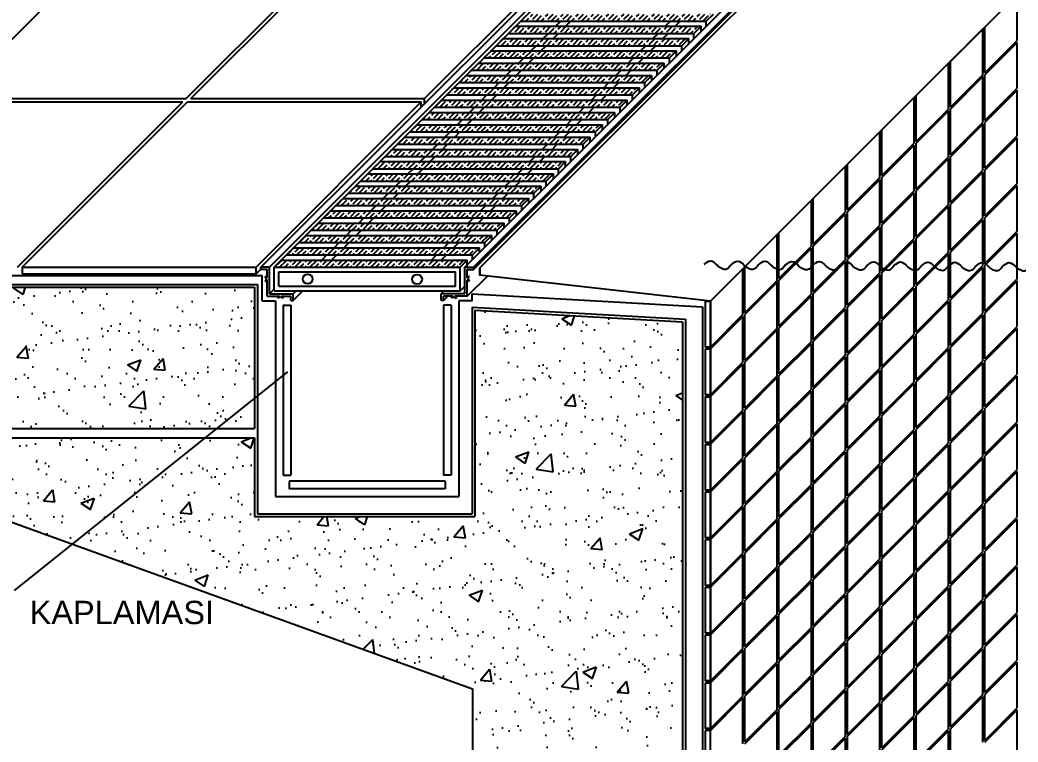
# Model space of a CAD drawing. Header units: millimetres. Extents: x 14753 to 45183, y 5640 to 19518.
# Drawn here: x 43720.7 to 44149.3, y 16077.9 to 16388 of the extents above; entities that cross this region are included whole.
import ezdxf

# ---------------------------------------------------------------- set-up
doc = ezdxf.new("R2010")
doc.units = ezdxf.units.MM
doc.layers.add('M-BİLGİ-YAZI', color=20, linetype='Continuous')
doc.styles.add('Style-Arial', font='arial.ttf')
pattern_1 = [(45, (34101.827, -27176.9248), (-1.0861188, 1.0861188), [3.68640944, -0.92160236])]

# ---------------------------------------------------------------- blocks, each defined once
blk = doc.blocks.new('SAVAK')
h = blk.add_hatch()
h.set_pattern_fill('ACAD_ISO02W100', color=256, scale=0.307201, angle=45, style=0)
h.set_pattern_definition(pattern_1)
h.paths.add_polyline_path([(37840.82, 3342.56), (37837.79, 3339.53), (37917.66, 3339.53), (37920.69, 3342.56)])
h.paths.add_polyline_path([(37922.95, 3344.81), (37925.98, 3347.84), (37846.11, 3347.84), (37843.07, 3344.81)])
h.paths.add_polyline_path([(37928.23, 3350.09), (37931.26, 3353.12), (37851.39, 3353.12), (37848.36, 3350.09)])
h.paths.add_polyline_path([(37856.67, 3358.41), (37853.64, 3355.38), (37933.51, 3355.38), (37936.55, 3358.41)])
h.paths.add_polyline_path([(37938.8, 3360.66), (37941.83, 3363.69), (37861.96, 3363.69), (37858.93, 3360.66)])
h.paths.add_polyline_path([(37867.24, 3368.98), (37864.21, 3365.94), (37944.08, 3365.94), (37947.11, 3368.98)])
h.paths.add_polyline_path([(37949.37, 3371.23), (37952.4, 3374.26), (37872.52, 3374.26), (37869.49, 3371.23)])
h.paths.add_polyline_path([(37954.65, 3376.51), (37957.68, 3379.54), (37877.81, 3379.54), (37874.78, 3376.51)])
h.paths.add_polyline_path([(37883.09, 3384.83), (37880.06, 3381.8), (37959.93, 3381.8), (37962.96, 3384.83)])
h.paths.add_polyline_path([(37888.38, 3390.11), (37885.35, 3387.08), (37965.22, 3387.08), (37968.25, 3390.11)])
h.paths.add_polyline_path([(37970.5, 3392.36), (37973.53, 3395.39), (37893.66, 3395.39), (37890.63, 3392.36)])
h.paths.add_polyline_path([(37898.94, 3400.68), (37895.91, 3397.65), (37975.78, 3397.65), (37978.82, 3400.68)])
h.paths.add_polyline_path([(37904.23, 3405.96), (37901.2, 3402.93), (37981.07, 3402.93), (37984.1, 3405.96)])
h.paths.add_polyline_path([(37909.51, 3411.25), (37906.48, 3408.22), (37986.35, 3408.22), (37989.38, 3411.25)])
h.paths.add_polyline_path([(37914.8, 3416.53), (37911.76, 3413.5), (37991.64, 3413.5), (37994.67, 3416.53)])
h.paths.add_polyline_path([(37996.92, 3418.78), (37999.95, 3421.81), (37920.08, 3421.81), (37917.05, 3418.78)])
h.paths.add_polyline_path([(38002.2, 3424.07), (38005.24, 3427.1), (37925.36, 3427.1), (37922.33, 3424.07)])
h.paths.add_polyline_path([(37930.65, 3432.38), (37927.62, 3429.35), (38007.49, 3429.35), (38010.52, 3432.38)])
h.paths.add_polyline_path([(38012.77, 3434.63), (38015.8, 3437.67), (37935.93, 3437.67), (37932.9, 3434.63)])
h.paths.add_polyline_path([(38018.06, 3439.92), (38021.09, 3442.95), (37941.21, 3442.95), (37938.18, 3439.92)])
h.paths.add_polyline_path([(38023.34, 3445.2), (38026.37, 3448.23), (37946.5, 3448.23), (37943.47, 3445.2)])
h.paths.add_polyline_path([(37951.78, 3453.52), (37948.75, 3450.49), (38028.62, 3450.49), (38031.65, 3453.52)])
h = blk.add_hatch()
h.set_pattern_fill('ACAD_ISO02W100', color=256, scale=0.307201, angle=45, style=0)
h.set_pattern_definition(pattern_1)
h.paths.add_polyline_path([(37740.43, 3242.16), (37737.4, 3239.13), (37817.27, 3239.13), (37820.3, 3242.16)])
h.paths.add_polyline_path([(37745.71, 3247.45), (37742.68, 3244.42), (37822.55, 3244.42), (37825.58, 3247.45)])
h.paths.add_polyline_path([(37827.84, 3249.7), (37830.87, 3252.73), (37751, 3252.73), (37747.96, 3249.7)])
h.paths.add_polyline_path([(37756.28, 3258.01), (37753.25, 3254.98), (37833.12, 3254.98), (37836.15, 3258.01)])
h.paths.add_polyline_path([(37761.56, 3263.3), (37758.53, 3260.27), (37838.4, 3260.27), (37841.44, 3263.3)])
h.paths.add_polyline_path([(37843.69, 3265.55), (37846.72, 3268.58), (37766.85, 3268.58), (37763.82, 3265.55)])
h.paths.add_polyline_path([(37772.13, 3273.87), (37769.1, 3270.84), (37848.97, 3270.84), (37852, 3273.87)])
h.paths.add_polyline_path([(37777.42, 3279.15), (37774.38, 3276.12), (37854.26, 3276.12), (37857.29, 3279.15)])
h.paths.add_polyline_path([(37782.7, 3284.43), (37779.67, 3281.4), (37859.54, 3281.4), (37862.57, 3284.43)])
h.paths.add_polyline_path([(37787.98, 3289.72), (37784.95, 3286.69), (37864.82, 3286.69), (37867.86, 3289.72)])
h.paths.add_polyline_path([(37870.11, 3291.97), (37873.14, 3295), (37793.27, 3295), (37790.24, 3291.97)])
h.paths.add_polyline_path([(37798.55, 3300.29), (37795.52, 3297.25), (37875.39, 3297.25), (37878.42, 3300.29)])
h.paths.add_polyline_path([(37803.83, 3305.57), (37800.8, 3302.54), (37880.68, 3302.54), (37883.71, 3305.57)])
h.paths.add_polyline_path([(37885.96, 3307.82), (37888.99, 3310.85), (37809.12, 3310.85), (37806.09, 3307.82)])
h.paths.add_polyline_path([(37891.24, 3313.11), (37894.27, 3316.14), (37814.4, 3316.14), (37811.37, 3313.11)])
h.paths.add_polyline_path([(37896.53, 3318.39), (37899.56, 3321.42), (37819.69, 3321.42), (37816.65, 3318.39)])
h.paths.add_polyline_path([(37901.81, 3323.67), (37904.84, 3326.7), (37824.97, 3326.7), (37821.94, 3323.67)])
h.paths.add_polyline_path([(37907.09, 3328.96), (37910.13, 3331.99), (37830.25, 3331.99), (37827.22, 3328.96)])
h.paths.add_polyline_path([(37912.38, 3334.24), (37915.41, 3337.27), (37835.54, 3337.27), (37832.51, 3334.24)])
h = blk.add_hatch()
h.set_pattern_fill('AR-SAND', color=256, scale=8.192021, style=0)
h.set_pattern_definition([(37.5, (32073.325, -27176.367), (-0.516043, 15.7845807), [0, -12.451872, 0, -13.9264357, 0, -13.312034]), (7.5, (32073.325, -27176.367), (14.498048, 23.11908), [0, -6.717457, 0, -11.2230687, 0, -4.300811]), (327.5, (32063.248, -27176.367), (25.5111154, 0.046359), [0, -4.0960105, 0, -14.745638, 0, -19.2512493]), (317.5, (32063.248, -27176.367), (24.626252, 7.189937), [0, -2.048005, 0, -9.666585, 0, -11.0592283])])
h.paths.add_polyline_path([(37524.91, 3230.47), (37504.5, 3169.85), (37729, 3169.85), (37729, 3230.47)])
edge = h.paths.add_edge_path()
edge.add_line((37729, 3131.98), (37729, 3165.76))
edge.add_line((37729, 3165.76), (37616.09, 3165.76))
edge.add_line((37616.09, 3165.76), (37616.09, 3132.64))
edge.add_line((37616.09, 3132.64), (37822.53, 3058.02))
edge.add_line((37822.53, 3058.02), (37822.53, 2830.31))
edge.add_spline(control_points=[(37822.53, 2830.31), (37846.75, 2817.88), (37876.11, 2807.07), (37908.34, 2804.06), (37912.77, 2803.79)], knot_values=[90.683659, 90.683659, 90.683659, 90.683659, 170.248351, 182.808892, 182.808892, 182.808892, 182.808892], degree=3, periodic=0)
edge.add_line((37912.77, 2803.79), (37912.77, 3215.63))
edge.add_line((37912.77, 3215.63), (37823.62, 3220.58))
edge.add_line((37823.62, 3220.58), (37823.62, 3131.98))
edge.add_line((37823.62, 3131.98), (37729, 3131.98))
h = blk.add_hatch()
h.set_pattern_fill('AR-CONC', color=256, scale=8.192021, style=0)
h.set_pattern_definition([(50, (32073.325, -27176.367), (58.758105, -5.14067), [6.14402, -67.58417]), (355, (32073.325, -27176.367), (-11.36654, 61.61974), [4.91521, -54.06734]), (100.4514, (32078.22, -27176.795), (47.39161, 56.47903), [5.22161, -57.43771]), (46.1842, (32073.325, -27159.98), (87.42861, -13.55935), [9.21602, -101.37626]), (96.6356, (32080.61, -27161.11), (76.56776, 79.79994), [7.83241, -86.15655]), (351.1842, (32073.32, -27159.98), (76.5677, 79.8), [7.37282, -81.101]), (21, (32081.517, -27164.08), (48.89875, -32.982624), [6.14402, -67.58417]), (326, (32081.517, -27164.08), (19.93244, 59.40444), [4.91521, -54.06734]), (71.4514, (32085.59, -27166.827), (68.83121, 26.42177), [5.22161, -57.43771]), (37.5, (32073.325, -27176.367), (0.996138, 27.270734), [0, -53.411977, 0, -54.88654, 0, -54.27214]), (7.5, (32073.325, -27176.367), (21.550712, 32.31029), [0, -31.29352, 0, -52.183174, 0, -20.684853]), (327.5, (32055.056, -27176.367), (43.730846, -1.8477), [0, -20.480052, 0, -63.897764, 0, -84.787417]), (317.5, (32046.864, -27176.367), (47.774733, 8.20062), [0, -26.62407, 0, -42.43467, 0, -60.211354])])
h.paths.add_polyline_path([(37524.91, 3230.47), (37504.5, 3169.85), (37729, 3169.85), (37729, 3230.47)])
edge = h.paths.add_edge_path()
edge.add_line((37823.62, 3131.98), (37729, 3131.98))
edge.add_line((37729, 3131.98), (37729, 3165.76))
edge.add_line((37729, 3165.76), (37616.09, 3165.76))
edge.add_line((37616.09, 3165.76), (37616.09, 3132.64))
edge.add_line((37616.09, 3132.64), (37822.53, 3058.02))
edge.add_line((37822.53, 3058.02), (37822.53, 2830.31))
edge.add_spline(control_points=[(37822.53, 2830.31), (37846.75, 2817.88), (37876.11, 2807.07), (37908.34, 2804.06), (37912.77, 2803.79)], knot_values=[90.683659, 90.683659, 90.683659, 90.683659, 170.248351, 182.808892, 182.808892, 182.808892, 182.808892], degree=3, periodic=0)
edge.add_line((37912.77, 2803.79), (37912.77, 3215.63))
edge.add_line((37912.77, 3215.63), (37823.62, 3220.58))
edge.add_line((37823.62, 3220.58), (37823.62, 3131.98))
for p, q in [((37731.66, 3239.13), (37946.05, 3453.52)), ((37735.35, 3239.13), (37949.73, 3453.52)), ((37737.4, 3239.13), (37951.78, 3453.52)), ((37819.32, 3239.13), (38033.7, 3453.52)), ((37823, 3239.13), (38037.39, 3453.52)), ((37823, 3238.11), (38037.39, 3452.49)), ((37599.27, 3311.54), (37670.23, 3382.5)), ((37699.62, 3311.54), (37770.58, 3382.5)), ((37701.67, 3311.54), (37772.63, 3382.5)), ((37802.02, 3311.54), (37872.98, 3382.5)), ((38042.5, 3342.24), (38056.4, 3356.15)), ((38056.4, 3336.49), (38056.4, 3356.15)), ((37922.95, 3344.81), (37925.98, 3347.84)), ((37843.07, 3344.81), (37922.95, 3344.81)), ((37858.23, 3342.56), (37860.48, 3344.81)), ((37862.47, 3342.56), (37864.72, 3344.81)), ((37905.31, 3342.56), (37907.56, 3344.81)), ((37909.55, 3342.56), (37911.8, 3344.81)), ((37922.95, 3342.76), (37922.95, 3344.81)), ((37837.79, 3339.53), (37917.66, 3339.53)), ((37840.82, 3342.56), (37920.69, 3342.56)), ((37852.95, 3337.27), (37855.2, 3339.53)), ((37857.18, 3337.27), (37859.43, 3339.53)), ((37900.03, 3337.27), (37902.28, 3339.53)), ((37904.26, 3337.27), (37906.52, 3339.53)), ((37917.66, 3339.53), (37920.69, 3342.56)), ((37917.66, 3337.48), (37917.66, 3339.53)), ((37920.69, 3340.51), (37920.69, 3342.56)), ((38027.78, 3327.52), (38041.68, 3341.43)), ((38041.68, 3321.76), (38041.68, 3341.43)), ((38042.5, 3322.58), (38042.5, 3342.24)), ((37832.51, 3334.24), (37912.38, 3334.24)), ((37835.54, 3337.27), (37915.41, 3337.27)), ((37847.66, 3331.99), (37849.91, 3334.24)), ((37851.9, 3331.99), (37854.15, 3334.24)), ((37894.74, 3331.99), (37897, 3334.24)), ((37898.98, 3331.99), (37901.23, 3334.24)), ((37912.38, 3334.24), (37915.41, 3337.27)), ((37912.38, 3332.19), (37912.38, 3334.24)), ((37915.41, 3335.22), (37915.41, 3337.27)), ((38042.5, 3322.58), (38056.4, 3336.49)), ((38042.5, 3321.76), (38056.4, 3335.67)), ((38056.4, 3316.01), (38056.4, 3335.67)), ((37830.25, 3331.99), (37910.13, 3331.99)), ((37907.09, 3328.96), (37910.13, 3331.99)), ((37910.13, 3329.94), (37910.13, 3331.99)), ((37824.97, 3326.7), (37904.84, 3326.7)), ((37827.22, 3328.96), (37907.09, 3328.96)), ((37842.38, 3326.7), (37844.63, 3328.96)), ((37846.61, 3326.7), (37848.87, 3328.96)), ((37889.46, 3326.7), (37891.71, 3328.96)), ((37893.69, 3326.7), (37895.95, 3328.96)), ((37901.81, 3323.67), (37904.84, 3326.7)), ((37904.84, 3324.66), (37904.84, 3326.7)), ((37907.09, 3326.91), (37907.09, 3328.96)), ((38013.06, 3312.8), (38026.96, 3326.7)), ((38026.96, 3307.04), (38026.96, 3326.7)), ((38027.78, 3307.86), (38027.78, 3327.52)), ((37819.69, 3321.42), (37899.56, 3321.42)), ((37821.94, 3323.67), (37901.81, 3323.67)), ((37837.09, 3321.42), (37839.35, 3323.67)), ((37841.33, 3321.42), (37843.58, 3323.67)), ((37884.18, 3321.42), (37886.43, 3323.67)), ((37888.41, 3321.42), (37890.66, 3323.67)), ((37896.53, 3318.39), (37899.56, 3321.42)), ((37899.56, 3319.37), (37899.56, 3321.42)), ((37901.81, 3321.63), (37901.81, 3323.67)), ((38027.78, 3307.86), (38041.68, 3321.76)), ((38042.5, 3302.1), (38042.5, 3321.76)), ((37816.65, 3318.39), (37896.53, 3318.39)), ((37831.81, 3316.14), (37834.06, 3318.39)), ((37836.05, 3316.14), (37838.3, 3318.39)), ((37878.89, 3316.14), (37881.14, 3318.39)), ((37883.13, 3316.14), (37885.38, 3318.39)), ((37896.53, 3316.34), (37896.53, 3318.39)), ((38027.78, 3307.04), (38041.68, 3320.95)), ((38041.68, 3301.28), (38041.68, 3320.95)), ((37811.37, 3313.11), (37891.24, 3313.11)), ((37814.4, 3316.14), (37894.27, 3316.14)), ((37826.53, 3310.85), (37828.78, 3313.11)), ((37830.76, 3310.85), (37833.01, 3313.11)), ((37873.61, 3310.85), (37875.86, 3313.11)), ((37877.84, 3310.85), (37880.1, 3313.11)), ((37891.24, 3313.11), (37894.27, 3316.14)), ((37891.24, 3311.06), (37891.24, 3313.11)), ((37894.27, 3314.09), (37894.27, 3316.14)), ((38013.06, 3293.14), (38013.06, 3312.8)), ((38042.5, 3302.1), (38056.4, 3316.01)), ((38042.5, 3301.28), (38056.4, 3315.19)), ((38056.4, 3295.53), (38056.4, 3315.19)), ((37597.82, 3310.09), (37698.17, 3310.09)), ((37599.27, 3311.54), (37699.62, 3311.54)), ((37627.21, 3239.13), (37698.17, 3310.09)), ((37629.26, 3239.13), (37700.22, 3310.09)), ((37700.22, 3310.09), (37800.57, 3310.09)), ((37701.67, 3311.54), (37802.02, 3311.54)), ((37729.61, 3239.13), (37800.57, 3310.09)), ((37800.57, 3308.04), (37800.57, 3310.09)), ((37800.57, 3308.67), (37801.2, 3308.67)), ((37802.02, 3309.49), (37802.02, 3311.54)), ((37809.12, 3310.85), (37888.99, 3310.85)), ((37885.96, 3307.82), (37888.99, 3310.85)), ((37888.99, 3308.81), (37888.99, 3310.85)), ((37998.33, 3298.08), (38012.24, 3311.98)), ((38012.24, 3292.32), (38012.24, 3311.98)), ((37803.83, 3305.57), (37883.71, 3305.57)), ((37806.09, 3307.82), (37885.96, 3307.82)), ((37821.24, 3305.57), (37823.5, 3307.82)), ((37825.48, 3305.57), (37827.73, 3307.82)), ((37868.32, 3305.57), (37870.58, 3307.82)), ((37872.56, 3305.57), (37874.81, 3307.82)), ((37880.68, 3302.54), (37883.71, 3305.57)), ((37883.71, 3303.52), (37883.71, 3305.57)), ((37885.96, 3305.77), (37885.96, 3307.82)), ((38013.06, 3293.14), (38026.96, 3307.04)), ((38013.06, 3292.32), (38026.96, 3306.22)), ((38026.96, 3286.56), (38026.96, 3306.22)), ((38027.78, 3287.38), (38027.78, 3307.04)), ((37798.55, 3300.29), (37878.42, 3300.29)), ((37800.8, 3302.54), (37880.68, 3302.54)), ((37815.96, 3300.29), (37818.21, 3302.54)), ((37820.19, 3300.29), (37822.45, 3302.54)), ((37863.04, 3300.29), (37865.29, 3302.54)), ((37867.28, 3300.29), (37869.53, 3302.54)), ((37875.39, 3297.25), (37878.42, 3300.29)), ((37878.42, 3298.24), (37878.42, 3300.29)), ((37880.68, 3300.49), (37880.68, 3302.54)), ((38027.78, 3287.38), (38041.68, 3301.28)), ((38027.78, 3286.56), (38041.68, 3300.47)), ((38041.68, 3280.8), (38041.68, 3300.47)), ((38042.5, 3281.62), (38042.5, 3301.28)), ((37795.52, 3297.25), (37875.39, 3297.25)), ((37810.67, 3295), (37812.93, 3297.25)), ((37814.91, 3295), (37817.16, 3297.25)), ((37857.76, 3295), (37860.01, 3297.25)), ((37861.99, 3295), (37864.24, 3297.25)), ((37875.39, 3295.21), (37875.39, 3297.25)), ((37983.61, 3283.36), (37997.52, 3297.26)), ((37997.52, 3277.6), (37997.52, 3297.26)), ((37998.33, 3278.42), (37998.33, 3298.08)), ((37790.24, 3291.97), (37870.11, 3291.97)), ((37793.27, 3295), (37873.14, 3295)), ((37805.39, 3289.72), (37807.64, 3291.97)), ((37809.63, 3289.72), (37811.88, 3291.97)), ((37852.47, 3289.72), (37854.72, 3291.97)), ((37856.71, 3289.72), (37858.96, 3291.97)), ((37870.11, 3291.97), (37873.14, 3295)), ((37870.11, 3289.92), (37870.11, 3291.97)), ((37873.14, 3292.95), (37873.14, 3295)), ((37998.33, 3278.42), (38012.24, 3292.32)), ((37998.33, 3277.6), (38012.24, 3291.5)), ((38012.24, 3271.84), (38012.24, 3291.5)), ((38013.06, 3272.66), (38013.06, 3292.32)), ((38042.5, 3281.62), (38056.4, 3295.53)), ((38042.5, 3280.8), (38056.4, 3294.71)), ((38056.4, 3275.05), (38056.4, 3294.71)), ((37787.98, 3289.72), (37867.86, 3289.72)), ((37864.82, 3286.69), (37867.86, 3289.72)), ((37867.86, 3287.67), (37867.86, 3289.72)), ((37782.7, 3284.43), (37862.57, 3284.43)), ((37784.95, 3286.69), (37864.82, 3286.69)), ((37800.11, 3284.43), (37802.36, 3286.69)), ((37804.34, 3284.43), (37806.6, 3286.69)), ((37847.19, 3284.43), (37849.44, 3286.69)), ((37851.42, 3284.43), (37853.68, 3286.69)), ((37859.54, 3281.4), (37862.57, 3284.43)), ((37862.57, 3282.39), (37862.57, 3284.43)), ((37864.82, 3284.64), (37864.82, 3286.69)), ((37983.61, 3263.7), (37983.61, 3283.36)), ((38013.06, 3272.66), (38026.96, 3286.56)), ((38013.06, 3271.84), (38026.96, 3285.74)), ((38026.96, 3266.08), (38026.96, 3285.74)), ((38027.78, 3266.9), (38027.78, 3286.56)), ((37777.42, 3279.15), (37857.29, 3279.15)), ((37779.67, 3281.4), (37859.54, 3281.4)), ((37794.82, 3279.15), (37797.08, 3281.4)), ((37799.06, 3279.15), (37801.31, 3281.4)), ((37841.9, 3279.15), (37844.16, 3281.4)), ((37846.14, 3279.15), (37848.39, 3281.4)), ((37854.26, 3276.12), (37857.29, 3279.15)), ((37857.29, 3277.1), (37857.29, 3279.15)), ((37859.54, 3279.35), (37859.54, 3281.4)), ((37968.89, 3268.64), (37982.79, 3282.54)), ((37982.79, 3262.88), (37982.79, 3282.54)), ((38027.78, 3266.9), (38041.68, 3280.8)), ((38027.78, 3266.08), (38041.68, 3279.98)), ((38041.68, 3260.32), (38041.68, 3279.98)), ((38042.5, 3261.14), (38042.5, 3280.8)), ((37774.38, 3276.12), (37854.26, 3276.12)), ((37789.54, 3273.87), (37791.79, 3276.12)), ((37793.78, 3273.87), (37796.03, 3276.12)), ((37836.62, 3273.87), (37838.87, 3276.12)), ((37840.86, 3273.87), (37843.11, 3276.12)), ((37854.26, 3274.07), (37854.26, 3276.12)), ((37983.61, 3263.7), (37997.52, 3277.6)), ((37983.61, 3262.88), (37997.52, 3276.78)), ((37997.52, 3257.12), (37997.52, 3276.78)), ((37998.33, 3257.94), (37998.33, 3277.6)), ((38042.5, 3261.14), (38056.4, 3275.05)), ((38042.5, 3260.32), (38056.4, 3274.23)), ((38056.4, 3254.57), (38056.4, 3274.23)), ((37769.1, 3270.84), (37848.97, 3270.84)), ((37772.13, 3273.87), (37852, 3273.87)), ((37784.26, 3268.58), (37786.51, 3270.84)), ((37788.49, 3268.58), (37790.74, 3270.84)), ((37831.34, 3268.58), (37833.59, 3270.84)), ((37835.57, 3268.58), (37837.83, 3270.84)), ((37848.97, 3270.84), (37852, 3273.87)), ((37848.97, 3268.79), (37848.97, 3270.84)), ((37852, 3271.82), (37852, 3273.87)), ((37998.33, 3257.94), (38012.24, 3271.84)), ((37998.33, 3257.12), (38012.24, 3271.02)), ((38012.24, 3251.36), (38012.24, 3271.02)), ((38013.06, 3252.18), (38013.06, 3271.84)), ((37766.85, 3268.58), (37846.72, 3268.58)), ((37843.69, 3265.55), (37846.72, 3268.58)), ((37846.72, 3266.53), (37846.72, 3268.58)), ((37954.17, 3253.92), (37968.07, 3267.82)), ((37968.07, 3248.16), (37968.07, 3267.82)), ((37968.89, 3248.98), (37968.89, 3268.64)), ((38013.06, 3252.18), (38026.96, 3266.08)), ((38027.78, 3246.42), (38027.78, 3266.08)), ((37761.56, 3263.3), (37841.44, 3263.3)), ((37763.82, 3265.55), (37843.69, 3265.55)), ((37778.97, 3263.3), (37781.22, 3265.55)), ((37783.21, 3263.3), (37785.46, 3265.55)), ((37826.05, 3263.3), (37828.31, 3265.55)), ((37830.29, 3263.3), (37832.54, 3265.55)), ((37838.4, 3260.27), (37841.44, 3263.3)), ((37841.44, 3261.25), (37841.44, 3263.3)), ((37843.69, 3263.5), (37843.69, 3265.55)), ((37968.89, 3248.98), (37982.79, 3262.88)), ((37968.89, 3248.16), (37982.79, 3262.06)), ((37982.79, 3242.4), (37982.79, 3262.06)), ((37983.61, 3243.22), (37983.61, 3262.88)), ((38013.06, 3251.36), (38026.96, 3265.26)), ((38026.96, 3245.6), (38026.96, 3265.26)), ((37756.28, 3258.01), (37836.15, 3258.01)), ((37758.53, 3260.27), (37838.4, 3260.27)), ((37773.69, 3258.01), (37775.94, 3260.27)), ((37777.92, 3258.01), (37780.18, 3260.27)), ((37820.77, 3258.01), (37823.02, 3260.27)), ((37825, 3258.01), (37827.26, 3260.27)), ((37833.12, 3254.98), (37836.15, 3258.01)), ((37836.15, 3255.97), (37836.15, 3258.01)), ((37838.4, 3258.22), (37838.4, 3260.27)), ((37983.61, 3243.22), (37997.52, 3257.12)), ((37998.33, 3237.46), (37998.33, 3257.12)), ((38027.78, 3246.42), (38041.68, 3260.32)), ((38027.78, 3245.6), (38041.68, 3259.5)), ((38041.68, 3239.84), (38041.68, 3259.5)), ((38042.5, 3240.66), (38042.5, 3260.32)), ((37753.25, 3254.98), (37833.12, 3254.98)), ((37768.4, 3252.73), (37770.66, 3254.98)), ((37772.64, 3252.73), (37774.89, 3254.98)), ((37815.48, 3252.73), (37817.74, 3254.98)), ((37819.72, 3252.73), (37821.97, 3254.98)), ((37833.12, 3252.94), (37833.12, 3254.98)), ((37939.45, 3239.19), (37953.35, 3253.1)), ((37953.35, 3233.44), (37953.35, 3253.1)), ((37954.17, 3234.25), (37954.17, 3253.92)), ((37983.61, 3242.4), (37997.52, 3256.3)), ((37997.52, 3236.64), (37997.52, 3256.3)), ((38042.5, 3240.66), (38056.4, 3254.57)), ((38042.5, 3239.84), (38056.4, 3253.75)), ((38056.4, 3234.09), (38056.4, 3253.75)), ((37747.96, 3249.7), (37827.84, 3249.7)), ((37751, 3252.73), (37830.87, 3252.73)), ((37763.12, 3247.45), (37765.37, 3249.7)), ((37767.36, 3247.45), (37769.61, 3249.7)), ((37810.2, 3247.45), (37812.45, 3249.7)), ((37814.44, 3247.45), (37816.69, 3249.7)), ((37827.84, 3249.7), (37830.87, 3252.73)), ((37827.84, 3247.65), (37827.84, 3249.7)), ((37830.87, 3250.68), (37830.87, 3252.73)), ((37998.33, 3237.46), (38012.24, 3251.36)), ((37998.33, 3236.64), (38012.24, 3250.54)), ((38012.24, 3230.88), (38012.24, 3250.54)), ((38013.06, 3231.7), (38013.06, 3251.36)), ((37742.68, 3244.42), (37822.55, 3244.42)), ((37745.71, 3247.45), (37825.58, 3247.45)), ((37757.84, 3242.16), (37760.09, 3244.42)), ((37762.07, 3242.16), (37764.32, 3244.42)), ((37804.92, 3242.16), (37807.17, 3244.42)), ((37809.15, 3242.16), (37811.41, 3244.42)), ((37822.55, 3244.42), (37825.58, 3247.45)), ((37822.55, 3242.37), (37822.55, 3244.42)), ((37825.58, 3245.4), (37825.58, 3247.45)), ((37954.17, 3234.25), (37968.07, 3248.16)), ((37954.17, 3233.44), (37968.07, 3247.34)), ((37968.07, 3227.68), (37968.07, 3247.34)), ((37968.89, 3228.5), (37968.89, 3248.16)), ((38013.06, 3231.7), (38026.96, 3245.6)), ((38013.06, 3230.88), (38026.96, 3244.78)), ((38026.96, 3225.12), (38026.96, 3244.78)), ((38027.78, 3225.94), (38027.78, 3245.6)), ((37740.43, 3242.16), (37820.3, 3242.16)), ((37817.27, 3239.13), (37820.3, 3242.16)), ((37820.3, 3239.13), (37820.3, 3242.16)), ((37968.89, 3228.5), (37982.79, 3242.4)), ((37968.89, 3227.68), (37982.79, 3241.58)), ((37982.79, 3221.92), (37982.79, 3241.58)), ((37983.61, 3222.74), (37983.61, 3242.4)), ((37629.26, 3239.13), (37729.61, 3239.13)), ((37629.26, 3239.13), (37629.26, 3236.26)), ((37629.26, 3236.26), (37729.61, 3236.26)), ((37729.61, 3236.26), (37729.61, 3239.13)), ((37729.61, 3236.26), (37731.66, 3238.31)), ((37731.66, 3238.11), (37731.66, 3239.13)), ((37735.35, 3239.13), (37731.66, 3239.13)), ((37734.33, 3238.11), (37731.66, 3238.11)), ((37734.33, 3234.48), (37734.33, 3238.11)), ((37735.35, 3227.66), (37735.35, 3239.13)), ((37737.4, 3239.13), (37817.27, 3239.13)), ((37737.4, 3228.89), (37737.4, 3239.13)), ((37739.45, 3230.94), (37739.45, 3237.08)), ((37739.45, 3237.08), (37815.22, 3237.08)), ((37815.22, 3230.94), (37815.22, 3237.08)), ((37817.27, 3228.89), (37817.27, 3239.13)), ((37819.32, 3227.66), (37819.32, 3239.13)), ((37819.32, 3239.13), (37823, 3239.13)), ((37820.34, 3234.48), (37820.34, 3238.11)), ((37820.34, 3238.11), (37823, 3238.11)), ((37823, 3238.11), (37823, 3239.13)), ((37924.73, 3224.47), (37938.63, 3238.37)), ((37938.63, 3218.71), (37938.63, 3238.37)), ((37939.45, 3219.53), (37939.45, 3239.19)), ((37983.61, 3222.74), (37997.52, 3236.64)), ((37983.61, 3221.92), (37997.52, 3235.82)), ((37997.52, 3216.16), (37997.52, 3235.82)), ((37998.33, 3216.98), (37998.33, 3236.64)), ((38027.78, 3225.94), (38041.68, 3239.84)), ((38027.78, 3225.12), (38041.68, 3239.02)), ((38041.68, 3219.36), (38041.68, 3239.02)), ((38042.5, 3220.18), (38042.5, 3239.84)), ((37525.33, 3231.7), (37730.23, 3231.7)), ((37526.64, 3235.59), (37732.28, 3235.59)), ((37730.23, 3231.7), (37730.23, 3133.21)), ((37732.28, 3224.59), (37732.28, 3235.59)), ((37734.09, 3234.07), (37733.53, 3235.03)), ((37734.09, 3234.07), (37733.53, 3233.11)), ((37733.53, 3233.11), (37733.89, 3232.91)), ((37733.54, 3235.03), (37733.89, 3235.24)), ((37734.33, 3234.48), (37733.89, 3235.24)), ((37734.33, 3233.66), (37733.89, 3232.91)), ((37734.33, 3226.64), (37734.33, 3233.66)), ((37820.34, 3226.64), (37829.01, 3235.31)), ((37820.34, 3234.48), (37820.78, 3235.24)), ((37820.34, 3233.66), (37820.78, 3232.91)), ((37820.34, 3226.64), (37820.34, 3233.66)), ((37820.58, 3234.07), (37821.13, 3235.03)), ((37820.58, 3234.07), (37821.13, 3233.11)), ((37821.13, 3235.03), (37820.78, 3235.24)), ((37821.13, 3233.11), (37820.78, 3232.91)), ((37939.45, 3219.53), (37953.35, 3233.44)), ((37939.45, 3218.71), (37953.35, 3232.62)), ((37953.35, 3212.96), (37953.35, 3232.62)), ((37954.17, 3213.77), (37954.17, 3233.44)), ((38042.5, 3220.18), (38056.4, 3234.09)), ((38042.5, 3219.36), (38056.4, 3233.27)), ((38056.4, 3213.61), (38056.4, 3233.27)), ((37524.91, 3230.47), (37729, 3230.47)), ((37729, 3230.47), (37729, 3169.85)), ((37735.35, 3227.66), (37737.4, 3229.71)), ((37735.35, 3227.66), (37745.59, 3227.66)), ((37737.4, 3228.89), (37817.27, 3228.89)), ((37739.45, 3230.94), (37815.22, 3230.94)), ((37745.59, 3224.8), (37749.69, 3228.89)), ((37745.59, 3227.66), (37746.82, 3228.89)), ((37745.59, 3224.8), (37745.59, 3227.66)), ((37809.08, 3227.66), (37810.31, 3228.89)), ((37809.08, 3224.8), (37809.08, 3227.66)), ((37819.32, 3227.66), (37809.08, 3227.66)), ((37817.27, 3228.89), (37819.32, 3230.94)), ((37822.39, 3224.59), (37822.39, 3227.62)), ((37822.39, 3227.62), (37921.37, 3222.12)), ((37954.17, 3213.77), (37968.07, 3227.68)), ((37968.89, 3208.02), (37968.89, 3227.68)), ((37998.33, 3216.98), (38012.24, 3230.88)), ((37998.33, 3216.16), (38012.24, 3230.06)), ((38012.24, 3210.4), (38012.24, 3230.06)), ((38013.06, 3211.22), (38013.06, 3230.88)), ((37732.28, 3224.59), (37738.01, 3224.59)), ((37734.33, 3226.64), (37739.65, 3226.64)), ((37738.01, 3224.59), (37738.01, 3140.58)), ((37739.65, 3226.64), (37738.89, 3226.2)), ((37739.1, 3225.86), (37738.89, 3226.2)), ((37740.06, 3226.4), (37739.1, 3225.85)), ((37740.06, 3226.4), (37741.02, 3225.85)), ((37740.47, 3226.64), (37741.23, 3226.2)), ((37740.47, 3226.64), (37744.57, 3226.64)), ((37741.02, 3225.85), (37741.23, 3226.2)), ((37744.57, 3224.8), (37744.57, 3226.64)), ((37744.57, 3224.8), (37745.59, 3224.8)), ((37810.1, 3224.8), (37809.08, 3224.8)), ((37810.1, 3224.8), (37811.94, 3226.64)), ((37814.2, 3226.64), (37810.1, 3226.64)), ((37810.1, 3224.8), (37810.1, 3226.64)), ((37814.2, 3226.64), (37813.44, 3226.2)), ((37813.65, 3225.85), (37813.44, 3226.2)), ((37814.61, 3226.4), (37813.65, 3225.85)), ((37814.61, 3226.4), (37815.57, 3225.85)), ((37815.02, 3226.64), (37815.77, 3226.2)), ((37820.34, 3226.64), (37815.02, 3226.64)), ((37815.57, 3225.86), (37815.77, 3226.2)), ((37822.39, 3224.59), (37816.65, 3224.59)), ((37816.65, 3224.59), (37816.65, 3140.58)), ((37922.68, 3204.81), (37922.68, 3224.47)), ((37924.73, 3224.47), (37922.68, 3224.47)), ((37924.73, 3204.81), (37924.73, 3224.47)), ((37954.17, 3212.96), (37968.07, 3226.86)), ((37968.07, 3207.2), (37968.07, 3226.86)), ((38013.06, 3211.22), (38026.96, 3225.12)), ((38013.06, 3210.4), (38026.96, 3224.3)), ((38026.96, 3204.64), (38026.96, 3224.3)), ((38027.78, 3205.46), (38027.78, 3225.12)), ((37741.29, 3222.75), (37744.57, 3222.75)), ((37741.29, 3222.75), (37741.29, 3149.81)), ((37744.57, 3222.75), (37744.57, 3149.81)), ((37744.57, 3222.19), (37744.57, 3149.81)), ((37813.38, 3222.75), (37810.1, 3222.75)), ((37810.1, 3222.75), (37810.1, 3149.81)), ((37810.1, 3222.19), (37810.1, 3149.81)), ((37813.38, 3222.75), (37813.38, 3149.81)), ((37822.39, 3221.88), (37914, 3216.79)), ((37822.39, 3221.88), (37822.39, 3133.21)), ((37823.62, 3220.58), (37912.77, 3215.63)), ((37823.62, 3220.58), (37823.62, 3131.98)), ((37921.37, 3222.12), (37921.37, 2803.45)), ((37924.73, 3204.81), (37938.63, 3218.71)), ((37939.45, 3199.05), (37939.45, 3218.71)), ((37968.89, 3208.02), (37982.79, 3221.92)), ((37968.89, 3207.2), (37982.79, 3221.1)), ((37982.79, 3201.44), (37982.79, 3221.1)), ((37983.61, 3202.26), (37983.61, 3221.92)), ((38027.78, 3205.46), (38041.68, 3219.36)), ((38027.78, 3204.64), (38041.68, 3218.54)), ((38041.68, 3198.88), (38041.68, 3218.54)), ((38042.5, 3199.7), (38042.5, 3219.36)), ((37912.77, 3215.63), (37912.77, 2803.79)), ((37914, 3216.79), (37914, 2803.72)), ((37924.73, 3203.99), (37938.63, 3217.89)), ((37938.63, 3198.23), (37938.63, 3217.89)), ((37983.61, 3202.26), (37997.52, 3216.16)), ((37983.61, 3201.44), (37997.52, 3215.34)), ((37997.52, 3195.68), (37997.52, 3215.34)), ((37998.33, 3196.5), (37998.33, 3216.16)), ((37939.45, 3199.05), (37953.35, 3212.96)), ((37939.45, 3198.23), (37953.35, 3212.14)), ((37953.35, 3192.48), (37953.35, 3212.14)), ((37954.17, 3193.29), (37954.17, 3212.96)), ((37998.33, 3196.5), (38012.24, 3210.4)), ((38013.06, 3190.74), (38013.06, 3210.4)), ((38042.5, 3199.7), (38056.4, 3213.61)), ((38042.5, 3198.88), (38056.4, 3212.79)), ((38056.4, 3193.13), (38056.4, 3212.79)), ((37954.17, 3193.29), (37968.07, 3207.2)), ((37954.17, 3192.48), (37968.07, 3206.38)), ((37968.07, 3186.72), (37968.07, 3206.38)), ((37968.89, 3187.54), (37968.89, 3207.2)), ((37998.33, 3195.68), (38012.24, 3209.58)), ((38012.24, 3189.92), (38012.24, 3209.58)), ((37924.73, 3204.81), (37922.68, 3204.81)), ((37922.68, 3184.33), (37922.68, 3203.99)), ((37924.73, 3203.99), (37922.68, 3203.99)), ((37924.73, 3184.33), (37924.73, 3203.99)), ((37968.89, 3187.54), (37982.79, 3201.44)), ((37983.61, 3181.78), (37983.61, 3201.44)), ((38013.06, 3190.74), (38026.96, 3204.64)), ((38013.06, 3189.92), (38026.96, 3203.82)), ((38026.96, 3184.16), (38026.96, 3203.82)), ((38027.78, 3184.98), (38027.78, 3204.64)), ((37924.73, 3184.33), (37938.63, 3198.23)), ((37924.73, 3183.51), (37938.63, 3197.41)), ((37938.63, 3177.75), (37938.63, 3197.41)), ((37939.45, 3178.57), (37939.45, 3198.23)), ((37968.89, 3186.72), (37982.79, 3200.62)), ((37982.79, 3180.96), (37982.79, 3200.62)), ((38027.78, 3184.98), (38041.68, 3198.88)), ((38027.78, 3184.16), (38041.68, 3198.06)), ((38041.68, 3178.4), (38041.68, 3198.06)), ((38042.5, 3179.22), (38042.5, 3198.88)), ((37983.61, 3181.78), (37997.52, 3195.68)), ((37983.61, 3180.96), (37997.52, 3194.86)), ((37997.52, 3175.2), (37997.52, 3194.86)), ((37998.33, 3176.02), (37998.33, 3195.68)), ((38042.5, 3179.22), (38056.4, 3193.13)), ((37939.45, 3178.57), (37953.35, 3192.48)), ((37939.45, 3177.75), (37953.35, 3191.66)), ((37953.35, 3172), (37953.35, 3191.66)), ((37954.17, 3172.81), (37954.17, 3192.48)), ((37998.33, 3176.02), (38012.24, 3189.92)), ((37998.33, 3175.2), (38012.24, 3189.1)), ((38012.24, 3169.44), (38012.24, 3189.1)), ((38013.06, 3170.26), (38013.06, 3189.92)), ((38042.5, 3178.4), (38056.4, 3192.31)), ((38056.4, 3172.65), (38056.4, 3192.31)), ((37924.73, 3184.33), (37922.68, 3184.33)), ((37954.17, 3172.81), (37968.07, 3186.72)), ((37954.17, 3172), (37968.07, 3185.9)), ((37968.07, 3166.24), (37968.07, 3185.9)), ((37968.89, 3167.06), (37968.89, 3186.72)), ((37922.68, 3163.85), (37922.68, 3183.51)), ((37924.73, 3183.51), (37922.68, 3183.51)), ((37924.73, 3163.85), (37924.73, 3183.51)), ((37968.89, 3167.06), (37982.79, 3180.96)), ((37968.89, 3166.24), (37982.79, 3180.14)), ((37982.79, 3160.48), (37982.79, 3180.14)), ((37983.61, 3161.3), (37983.61, 3180.96)), ((38013.06, 3170.26), (38026.96, 3184.16)), ((38013.06, 3169.44), (38026.96, 3183.34)), ((38026.96, 3163.68), (38026.96, 3183.34)), ((38027.78, 3164.5), (38027.78, 3184.16)), ((37924.73, 3163.85), (37938.63, 3177.75)), ((37924.73, 3163.03), (37938.63, 3176.93)), ((37938.63, 3157.27), (37938.63, 3176.93)), ((37939.45, 3158.09), (37939.45, 3177.75)), ((38027.78, 3164.5), (38041.68, 3178.4)), ((38027.78, 3163.68), (38041.68, 3177.58)), ((38041.68, 3157.92), (38041.68, 3177.58)), ((38042.5, 3158.74), (38042.5, 3178.4)), ((37939.45, 3158.09), (37953.35, 3172)), ((37954.17, 3152.33), (37954.17, 3172)), ((37983.61, 3161.3), (37997.52, 3175.2)), ((37983.61, 3160.48), (37997.52, 3174.38)), ((37997.52, 3154.72), (37997.52, 3174.38)), ((37998.33, 3155.54), (37998.33, 3175.2)), ((38042.5, 3158.74), (38056.4, 3172.65)), ((38042.5, 3157.92), (38056.4, 3171.83)), ((38056.4, 3152.17), (38056.4, 3171.83)), ((37504.5, 3169.85), (37729, 3169.85)), ((37939.45, 3157.27), (37953.35, 3171.18)), ((37953.35, 3151.51), (37953.35, 3171.18)), ((37998.33, 3155.54), (38012.24, 3169.44)), ((37998.33, 3154.72), (38012.24, 3168.62)), ((38012.24, 3148.96), (38012.24, 3168.62)), ((38013.06, 3149.78), (38013.06, 3169.44)), ((37616.09, 3165.76), (37729, 3165.76)), ((37729, 3165.76), (37729, 3131.98)), ((37924.73, 3163.85), (37922.68, 3163.85)), ((37922.68, 3143.37), (37922.68, 3163.03)), ((37924.73, 3163.03), (37922.68, 3163.03)), ((37924.73, 3143.37), (37924.73, 3163.03)), ((37954.17, 3152.33), (37968.07, 3166.24)), ((37954.17, 3151.51), (37968.07, 3165.42)), ((37968.07, 3145.76), (37968.07, 3165.42)), ((37968.89, 3146.58), (37968.89, 3166.24)), ((38013.06, 3149.78), (38026.96, 3163.68)), ((38013.06, 3148.96), (38026.96, 3162.86)), ((38026.96, 3143.2), (38026.96, 3162.86)), ((38027.78, 3144.02), (38027.78, 3163.68)), ((37968.89, 3146.58), (37982.79, 3160.48)), ((37968.89, 3145.76), (37982.79, 3159.66)), ((37982.79, 3140), (37982.79, 3159.66)), ((37983.61, 3140.82), (37983.61, 3160.48)), ((37924.73, 3143.37), (37938.63, 3157.27)), ((37924.73, 3142.55), (37938.63, 3156.45)), ((37938.63, 3136.79), (37938.63, 3156.45)), ((37939.45, 3137.61), (37939.45, 3157.27)), ((37983.61, 3140.82), (37997.52, 3154.72)), ((37998.33, 3135.06), (37998.33, 3154.72)), ((38027.78, 3144.02), (38041.68, 3157.92)), ((38027.78, 3143.2), (38041.68, 3157.1)), ((38041.68, 3137.44), (38041.68, 3157.1)), ((38042.5, 3138.26), (38042.5, 3157.92)), ((37939.45, 3137.61), (37953.35, 3151.51)), ((37939.45, 3136.79), (37953.35, 3150.7)), ((37953.35, 3131.03), (37953.35, 3150.7)), ((37954.17, 3131.85), (37954.17, 3151.51)), ((37983.61, 3140), (37997.52, 3153.9)), ((37997.52, 3134.24), (37997.52, 3153.9)), ((38042.5, 3138.26), (38056.4, 3152.17)), ((38042.5, 3137.44), (38056.4, 3151.35)), ((38056.4, 3131.69), (38056.4, 3151.35)), ((37741.29, 3149.81), (37744.57, 3149.81)), ((37743.88, 3147.14), (37743.88, 3143.86)), ((37810.78, 3147.14), (37743.88, 3147.14)), ((37813.38, 3149.81), (37810.1, 3149.81)), ((37810.78, 3147.14), (37810.78, 3143.86)), ((37954.17, 3131.85), (37968.07, 3145.76)), ((37968.89, 3126.1), (37968.89, 3145.76)), ((37998.33, 3135.06), (38012.24, 3148.96)), ((37998.33, 3134.24), (38012.24, 3148.14)), ((38012.24, 3128.48), (38012.24, 3148.14)), ((38013.06, 3129.3), (38013.06, 3148.96)), ((37810.78, 3143.86), (37743.88, 3143.86)), ((37924.73, 3143.37), (37922.68, 3143.37)), ((37924.73, 3142.55), (37922.68, 3142.55)), ((37922.68, 3122.89), (37922.68, 3142.55)), ((37924.73, 3122.89), (37924.73, 3142.55)), ((37954.17, 3131.03), (37968.07, 3144.94)), ((37968.07, 3125.28), (37968.07, 3144.94)), ((38013.06, 3129.3), (38026.96, 3143.2)), ((38013.06, 3128.48), (38026.96, 3142.38)), ((38026.96, 3122.72), (38026.96, 3142.38)), ((38027.78, 3123.54), (38027.78, 3143.2)), ((37738.01, 3140.58), (37816.65, 3140.58)), ((37968.89, 3126.1), (37982.79, 3140)), ((37968.89, 3125.28), (37982.79, 3139.18)), ((37982.79, 3119.52), (37982.79, 3139.18)), ((37983.61, 3120.34), (37983.61, 3140)), ((38027.78, 3123.54), (38041.68, 3137.44)), ((38042.5, 3117.78), (38042.5, 3137.44)), ((37730.23, 3133.21), (37822.39, 3133.21)), ((37924.73, 3122.89), (37938.63, 3136.79)), ((37924.73, 3122.07), (37938.63, 3135.97)), ((37938.63, 3116.31), (37938.63, 3135.97)), ((37939.45, 3117.13), (37939.45, 3136.79)), ((37983.61, 3120.34), (37997.52, 3134.24)), ((37983.61, 3119.52), (37997.52, 3133.42)), ((37997.52, 3113.76), (37997.52, 3133.42)), ((37998.33, 3114.58), (37998.33, 3134.24)), ((38027.78, 3122.72), (38041.68, 3136.62)), ((38041.68, 3116.96), (38041.68, 3136.62)), ((37616.09, 3132.64), (37822.53, 3058.02)), ((37729, 3131.98), (37823.62, 3131.98)), ((37939.45, 3117.13), (37953.35, 3131.03)), ((37939.45, 3116.31), (37953.35, 3130.22)), ((37953.35, 3110.55), (37953.35, 3130.22)), ((37954.17, 3111.37), (37954.17, 3131.03)), ((37998.33, 3114.58), (38012.24, 3128.48)), ((38013.06, 3108.82), (38013.06, 3128.48)), ((38042.5, 3117.78), (38056.4, 3131.69)), ((38042.5, 3116.96), (38056.4, 3130.87)), ((38056.4, 3111.21), (38056.4, 3130.87)), ((37954.17, 3111.37), (37968.07, 3125.28)), ((37954.17, 3110.55), (37968.07, 3124.46)), ((37968.07, 3104.8), (37968.07, 3124.46)), ((37968.89, 3105.62), (37968.89, 3125.28)), ((37998.33, 3113.76), (38012.24, 3127.66)), ((38012.24, 3108), (38012.24, 3127.66)), ((37924.73, 3122.89), (37922.68, 3122.89)), ((37924.73, 3122.07), (37922.68, 3122.07)), ((37922.68, 3102.41), (37922.68, 3122.07)), ((37924.73, 3102.41), (37924.73, 3122.07)), ((38013.06, 3108.82), (38026.96, 3122.72)), ((38013.06, 3108), (38026.96, 3121.9)), ((38026.96, 3102.24), (38026.96, 3121.9)), ((38027.78, 3103.06), (38027.78, 3122.72)), ((37924.73, 3102.41), (37938.63, 3116.31)), ((37939.45, 3096.65), (37939.45, 3116.31)), ((37968.89, 3105.62), (37982.79, 3119.52)), ((37968.89, 3104.8), (37982.79, 3118.7)), ((37982.79, 3099.04), (37982.79, 3118.7)), ((37983.61, 3099.86), (37983.61, 3119.52)), ((38027.78, 3103.06), (38041.68, 3116.96)), ((38027.78, 3102.24), (38041.68, 3116.14)), ((38041.68, 3096.48), (38041.68, 3116.14)), ((38042.5, 3097.3), (38042.5, 3116.96)), ((37924.73, 3101.59), (37938.63, 3115.49)), ((37938.63, 3095.83), (37938.63, 3115.49)), ((37983.61, 3099.86), (37997.52, 3113.76)), ((37983.61, 3099.04), (37997.52, 3112.94)), ((37997.52, 3093.28), (37997.52, 3112.94)), ((37998.33, 3094.1), (37998.33, 3113.76)), ((37939.45, 3096.65), (37953.35, 3110.55)), ((37939.45, 3095.83), (37953.35, 3109.74)), ((37953.35, 3090.07), (37953.35, 3109.74)), ((37954.17, 3090.89), (37954.17, 3110.55)), ((37998.33, 3094.1), (38012.24, 3108)), ((37998.33, 3093.28), (38012.24, 3107.18)), ((38012.24, 3087.52), (38012.24, 3107.18)), ((38013.06, 3088.34), (38013.06, 3108)), ((38042.5, 3097.3), (38056.4, 3111.21)), ((38042.5, 3096.48), (38056.4, 3110.39)), ((38056.4, 3090.73), (38056.4, 3110.39)), ((37954.17, 3090.89), (37968.07, 3104.8)), ((37954.17, 3090.07), (37968.07, 3103.98)), ((37968.07, 3084.32), (37968.07, 3103.98)), ((37968.89, 3085.14), (37968.89, 3104.8)), ((37924.73, 3102.41), (37922.68, 3102.41)), ((37924.73, 3101.59), (37922.68, 3101.59)), ((37922.68, 3081.93), (37922.68, 3101.59)), ((37924.73, 3081.93), (37924.73, 3101.59)), ((37968.89, 3085.14), (37982.79, 3099.04)), ((37983.61, 3079.38), (37983.61, 3099.04)), ((38013.06, 3088.34), (38026.96, 3102.24)), ((38013.06, 3087.52), (38026.96, 3101.42)), ((38026.96, 3081.76), (38026.96, 3101.42)), ((38027.78, 3082.58), (38027.78, 3102.24)), ((37924.73, 3081.93), (37938.63, 3095.83)), ((37924.73, 3081.11), (37938.63, 3095.01)), ((37938.63, 3075.35), (37938.63, 3095.01)), ((37939.45, 3076.17), (37939.45, 3095.83)), ((37968.89, 3084.32), (37982.79, 3098.22)), ((37982.79, 3078.56), (37982.79, 3098.22)), ((38027.78, 3082.58), (38041.68, 3096.48)), ((38027.78, 3081.76), (38041.68, 3095.66)), ((38041.68, 3076), (38041.68, 3095.66)), ((38042.5, 3076.82), (38042.5, 3096.48)), ((37939.45, 3076.17), (37953.35, 3090.07)), ((37954.17, 3070.41), (37954.17, 3090.07)), ((37983.61, 3079.38), (37997.52, 3093.28)), ((37983.61, 3078.56), (37997.52, 3092.46)), ((37997.52, 3072.8), (37997.52, 3092.46)), ((37998.33, 3073.62), (37998.33, 3093.28)), ((38042.5, 3076.82), (38056.4, 3090.73)), ((38042.5, 3076), (38056.4, 3089.91)), ((38056.4, 3070.25), (38056.4, 3089.91)), ((37939.45, 3075.35), (37953.35, 3089.26)), ((37953.35, 3069.59), (37953.35, 3089.26)), ((37998.33, 3073.62), (38012.24, 3087.52)), ((37998.33, 3072.8), (38012.24, 3086.7)), ((38012.24, 3067.04), (38012.24, 3086.7)), ((38013.06, 3067.86), (38013.06, 3087.52)), ((37924.73, 3081.93), (37922.68, 3081.93)), ((37954.17, 3070.41), (37968.07, 3084.32)), ((37954.17, 3069.59), (37968.07, 3083.5)), ((37968.07, 3063.84), (37968.07, 3083.5)), ((37968.89, 3064.66), (37968.89, 3084.32)), ((38013.06, 3067.86), (38026.96, 3081.76)), ((38027.78, 3062.1), (38027.78, 3081.76)), ((37924.73, 3081.11), (37922.68, 3081.11)), ((37922.68, 3061.45), (37922.68, 3081.11)), ((37924.73, 3061.45), (37924.73, 3081.11)), ((37968.89, 3064.66), (37982.79, 3078.56)), ((37968.89, 3063.84), (37982.79, 3077.74)), ((37982.79, 3058.08), (37982.79, 3077.74)), ((37983.61, 3058.9), (37983.61, 3078.56)), ((38013.06, 3067.04), (38026.96, 3080.94)), ((38026.96, 3061.28), (38026.96, 3080.94)), ((37924.73, 3061.45), (37938.63, 3075.35)), ((37924.73, 3060.63), (37938.63, 3074.53)), ((37938.63, 3054.87), (37938.63, 3074.53)), ((37939.45, 3055.69), (37939.45, 3075.35)), ((37983.61, 3058.9), (37997.52, 3072.8)), ((37998.33, 3053.14), (37998.33, 3072.8)), ((38027.78, 3062.1), (38041.68, 3076)), ((38027.78, 3061.28), (38041.68, 3075.18)), ((38041.68, 3055.52), (38041.68, 3075.18)), ((38042.5, 3056.34), (38042.5, 3076)), ((37939.45, 3055.69), (37953.35, 3069.59)), ((37939.45, 3054.87), (37953.35, 3068.78)), ((37953.35, 3049.11), (37953.35, 3068.78)), ((37954.17, 3049.93), (37954.17, 3069.59)), ((37983.61, 3058.08), (37997.52, 3071.98)), ((37997.52, 3052.32), (37997.52, 3071.98)), ((38042.5, 3056.34), (38056.4, 3070.25)), ((38042.5, 3055.52), (38056.4, 3069.43)), ((38056.4, 3049.77), (38056.4, 3069.43)), ((37998.33, 3053.14), (38012.24, 3067.04)), ((37998.33, 3052.32), (38012.24, 3066.22)), ((38012.24, 3046.56), (38012.24, 3066.22)), ((38013.06, 3047.38), (38013.06, 3067.04)), ((37924.73, 3061.45), (37922.68, 3061.45)), ((37924.73, 3060.63), (37922.68, 3060.63)), ((37922.68, 3040.97), (37922.68, 3060.63)), ((37924.73, 3040.97), (37924.73, 3060.63)), ((37954.17, 3049.93), (37968.07, 3063.84)), ((37954.17, 3049.11), (37968.07, 3063.02)), ((37968.07, 3043.36), (37968.07, 3063.02)), ((37968.89, 3044.18), (37968.89, 3063.84)), ((38013.06, 3047.38), (38026.96, 3061.28)), ((38013.06, 3046.56), (38026.96, 3060.46)), ((38026.96, 3040.8), (38026.96, 3060.46)), ((38027.78, 3041.62), (38027.78, 3061.28)), ((37822.53, 3058.02), (37822.53, 2830.31)), ((37968.89, 3044.18), (37982.79, 3058.08)), ((37968.89, 3043.36), (37982.79, 3057.26)), ((37982.79, 3037.6), (37982.79, 3057.26)), ((37983.61, 3038.42), (37983.61, 3058.08)), ((37924.73, 3040.97), (37938.63, 3054.87)), ((37924.73, 3040.15), (37938.63, 3054.05)), ((37938.63, 3034.39), (37938.63, 3054.05)), ((37939.45, 3035.21), (37939.45, 3054.87)), ((37983.61, 3038.42), (37997.52, 3052.32)), ((37983.61, 3037.6), (37997.52, 3051.5)), ((37997.52, 3031.84), (37997.52, 3051.5)), ((37998.33, 3032.66), (37998.33, 3052.32)), ((38027.78, 3041.62), (38041.68, 3055.52)), ((38027.78, 3040.8), (38041.68, 3054.7)), ((38041.68, 3035.04), (38041.68, 3054.7)), ((38042.5, 3035.86), (38042.5, 3055.52)), ((37939.45, 3035.21), (37953.35, 3049.11)), ((37939.45, 3034.39), (37953.35, 3048.3)), ((37953.35, 3028.63), (37953.35, 3048.3)), ((37954.17, 3029.45), (37954.17, 3049.11)), ((38042.5, 3035.86), (38056.4, 3049.77)), ((38042.5, 3035.04), (38056.4, 3048.95)), ((38056.4, 3029.29), (38056.4, 3048.95)), ((37954.17, 3029.45), (37968.07, 3043.36)), ((37968.89, 3023.7), (37968.89, 3043.36)), ((37998.33, 3032.66), (38012.24, 3046.56)), ((37998.33, 3031.84), (38012.24, 3045.74)), ((38012.24, 3026.08), (38012.24, 3045.74)), ((38013.06, 3026.9), (38013.06, 3046.56)), ((37924.73, 3040.97), (37922.68, 3040.97)), ((37924.73, 3040.15), (37922.68, 3040.15)), ((37922.68, 3020.49), (37922.68, 3040.15)), ((37924.73, 3020.49), (37924.73, 3040.15)), ((37954.17, 3028.63), (37968.07, 3042.54)), ((37968.07, 3022.88), (37968.07, 3042.54)), ((38013.06, 3026.9), (38026.96, 3040.8)), ((38013.06, 3026.08), (38026.96, 3039.98)), ((38026.96, 3020.32), (38026.96, 3039.98)), ((38027.78, 3021.14), (38027.78, 3040.8)), ((37968.89, 3023.7), (37982.79, 3037.6)), ((37968.89, 3022.88), (37982.79, 3036.78)), ((37982.79, 3017.12), (37982.79, 3036.78)), ((37983.61, 3017.94), (37983.61, 3037.6))]:
    blk.add_line(p, q)
at = {"ltscale": 2}
blk.add_line((37825.65, 3238.89), (37825.65, 3235.69), dxfattribs=at)
blk.add_lwpolyline([(38140.5, 3440.25), (37924.73, 3224.47), (37825.65, 3235.69), (37825.65, 3238.89), (38042.12, 3455.36), (38124.41, 3450.01, -0.265432), (38140.5, 3444.89), (38140.5, 3440.25), (38140.5, 3444.89, 0.265432), (38124.41, 3450.01)], format="xyb")
for points in [[(37922.68, 3224.47), (37924.73, 3224.47), (37924.73, 3204.81), (37922.68, 3204.81)], [(37922.68, 3203.99), (37924.73, 3203.99), (37924.73, 3184.33), (37922.68, 3184.33)], [(37922.68, 3183.45), (37924.73, 3183.45), (37924.73, 3163.79), (37922.68, 3163.79)], [(37922.68, 3162.97), (37924.73, 3162.97), (37924.73, 3143.31), (37922.68, 3143.31)], [(37922.68, 3142.55), (37924.73, 3142.55), (37924.73, 3122.89), (37922.68, 3122.89)], [(37922.68, 3122.07), (37924.73, 3122.07), (37924.73, 3102.41), (37922.68, 3102.41)], [(37922.68, 3101.59), (37924.73, 3101.59), (37924.73, 3081.93), (37922.68, 3081.93)], [(37922.68, 3081.11), (37924.73, 3081.11), (37924.73, 3061.45), (37922.68, 3061.45)], [(37922.68, 3060.63), (37924.73, 3060.63), (37924.73, 3040.97), (37922.68, 3040.97)]]:
    blk.add_lwpolyline(points, close=True)
for centre in [(37751.8, 3234.01), (37798.77, 3233.9)]:
    blk.add_circle(centre, 2.12)
for points, knots in [([(37922.01, 3240.24), (37922.92, 3241.01), (37924.94, 3242.71), (37926.81, 3240.74), (37927.84, 3239.66)], [0, 0, 0, 0, 3.123681, 6.912086, 6.912086, 6.912086, 6.912086]), ([(37933.67, 3240.17), (37932.92, 3239.24), (37931.26, 3237.19), (37929.05, 3238.78), (37927.84, 3239.66)], [0, 0, 0, 0, 3.123681, 6.912086, 6.912086, 6.912086, 6.912086]), ([(37933.67, 3240.17), (37934.58, 3240.94), (37936.6, 3242.65), (37938.47, 3240.67), (37939.5, 3239.59)], [0, 0, 0, 0, 3.123681, 6.912086, 6.912086, 6.912086, 6.912086]), ([(37945.34, 3240.1), (37944.59, 3239.18), (37942.92, 3237.12), (37940.71, 3238.72), (37939.5, 3239.59)], [0, 0, 0, 0, 3.123681, 6.912086, 6.912086, 6.912086, 6.912086]), ([(37945.34, 3240.1), (37946.25, 3240.87), (37948.27, 3242.58), (37950.14, 3240.61), (37951.17, 3239.52)], [0, 0, 0, 0, 3.123681, 6.912086, 6.912086, 6.912086, 6.912086]), ([(37957, 3240.04), (37956.25, 3239.11), (37954.59, 3237.06), (37952.38, 3238.65), (37951.17, 3239.52)], [0, 0, 0, 0, 3.123681, 6.912086, 6.912086, 6.912086, 6.912086]), ([(37957, 3240.04), (37957.91, 3240.81), (37959.93, 3242.52), (37961.81, 3240.54), (37962.83, 3239.46)], [0, 0, 0, 0, 3.123681, 6.912086, 6.912086, 6.912086, 6.912086]), ([(37968.67, 3239.97), (37967.92, 3239.04), (37966.25, 3236.99), (37964.04, 3238.58), (37962.83, 3239.46)], [0, 0, 0, 0, 3.123681, 6.912086, 6.912086, 6.912086, 6.912086]), ([(37968.67, 3239.97), (37969.58, 3240.74), (37971.6, 3242.45), (37973.47, 3240.47), (37974.5, 3239.39)], [0, 0, 0, 0, 3.123681, 6.912086, 6.912086, 6.912086, 6.912086]), ([(37980.33, 3239.9), (37979.58, 3238.98), (37977.92, 3236.92), (37975.71, 3238.52), (37974.5, 3239.39)], [0, 0, 0, 0, 3.123681, 6.912086, 6.912086, 6.912086, 6.912086]), ([(37980.33, 3239.9), (37981.24, 3240.67), (37983.26, 3242.38), (37985.14, 3240.41), (37986.16, 3239.32)], [0, 0, 0, 0, 3.123681, 6.912086, 6.912086, 6.912086, 6.912086]), ([(37992, 3239.84), (37992.91, 3240.61), (37994.93, 3242.32), (37996.8, 3240.34), (37997.83, 3239.26)], [0, 0, 0, 0, 3.123681, 6.912086, 6.912086, 6.912086, 6.912086]), ([(38003.66, 3239.77), (38004.57, 3240.54), (38006.59, 3242.25), (38008.47, 3240.27), (38009.49, 3239.19)], [0, 0, 0, 0, 3.123681, 6.912086, 6.912086, 6.912086, 6.912086]), ([(38015.33, 3239.7), (38016.24, 3240.48), (38018.26, 3242.18), (38020.13, 3240.21), (38021.16, 3239.13)], [0, 0, 0, 0, 3.123681, 6.912086, 6.912086, 6.912086, 6.912086]), ([(38026.99, 3239.64), (38027.91, 3240.41), (38029.92, 3242.12), (38031.8, 3240.14), (38032.82, 3239.06)], [0, 0, 0, 0, 3.123681, 6.912086, 6.912086, 6.912086, 6.912086]), ([(38038.66, 3239.57), (38039.57, 3240.34), (38041.59, 3242.05), (38043.46, 3240.08), (38044.49, 3238.99)], [0, 0, 0, 0, 3.123681, 6.912086, 6.912086, 6.912086, 6.912086]), ([(38050.32, 3239.5), (38051.24, 3240.28), (38053.25, 3241.98), (38055.13, 3240.01), (38056.15, 3238.93)], [0, 0, 0, 0, 3.123681, 6.912086, 6.912086, 6.912086, 6.912086]), ([(37992, 3239.84), (37991.25, 3238.91), (37989.58, 3236.86), (37987.37, 3238.45), (37986.16, 3239.32)], [0, 0, 0, 0, 3.123681, 6.912086, 6.912086, 6.912086, 6.912086]), ([(38003.66, 3239.77), (38002.91, 3238.84), (38001.25, 3236.79), (37999.04, 3238.38), (37997.83, 3239.26)], [0, 0, 0, 0, 3.123681, 6.912086, 6.912086, 6.912086, 6.912086]), ([(38015.33, 3239.7), (38014.58, 3238.78), (38012.91, 3236.72), (38010.7, 3238.32), (38009.49, 3239.19)], [0, 0, 0, 0, 3.123681, 6.912086, 6.912086, 6.912086, 6.912086]), ([(38026.99, 3239.64), (38026.24, 3238.71), (38024.58, 3236.66), (38022.37, 3238.25), (38021.16, 3239.13)], [0, 0, 0, 0, 3.123681, 6.912086, 6.912086, 6.912086, 6.912086]), ([(38038.66, 3239.57), (38037.91, 3238.64), (38036.24, 3236.59), (38034.03, 3238.19), (38032.82, 3239.06)], [0, 0, 0, 0, 3.123681, 6.912086, 6.912086, 6.912086, 6.912086]), ([(38050.32, 3239.5), (38049.57, 3238.58), (38047.91, 3236.53), (38045.7, 3238.12), (38044.49, 3238.99)], [0, 0, 0, 0, 3.123681, 6.912086, 6.912086, 6.912086, 6.912086]), ([(38061.99, 3239.44), (38061.24, 3238.51), (38059.57, 3236.46), (38057.36, 3238.05), (38056.15, 3238.93)], [0, 0, 0, 0, 3.123681, 6.912086, 6.912086, 6.912086, 6.912086]), ([(37822.53, 2830.31), (37846.75, 2817.88), (37921.04, 2790.53), (38144.8, 2845.16), (38104.92, 3080.25), (38170.52, 3185.11), (38176.39, 3194.51)], [22.670915, 22.670915, 22.670915, 22.670915, 42.562088, 80.939159, 163.475945, 171.596719, 171.596719, 171.596719, 171.596719])]:
    blk.add_open_spline(points, degree=3, knots=knots)
at = {"layer": 'M-BİLGİ-YAZI'}
blk.add_line((37743.09, 3194.15), (37625.75, 3100.29), dxfattribs=at)
at = {"layer": 'M-BİLGİ-YAZI', "style": 'Style-Arial'}
blk.add_text('12,5x25 KARO SERAMİK  KAPLAMASI', height=10, dxfattribs=at).set_placement((37464.71, 3085.79))

msp = doc.modelspace()

# ---------------------------------------------------------------- block references
msp.add_blockref('SAVAK', (6092.48, 13042.74))

doc.saveas('drawing.dxf')
